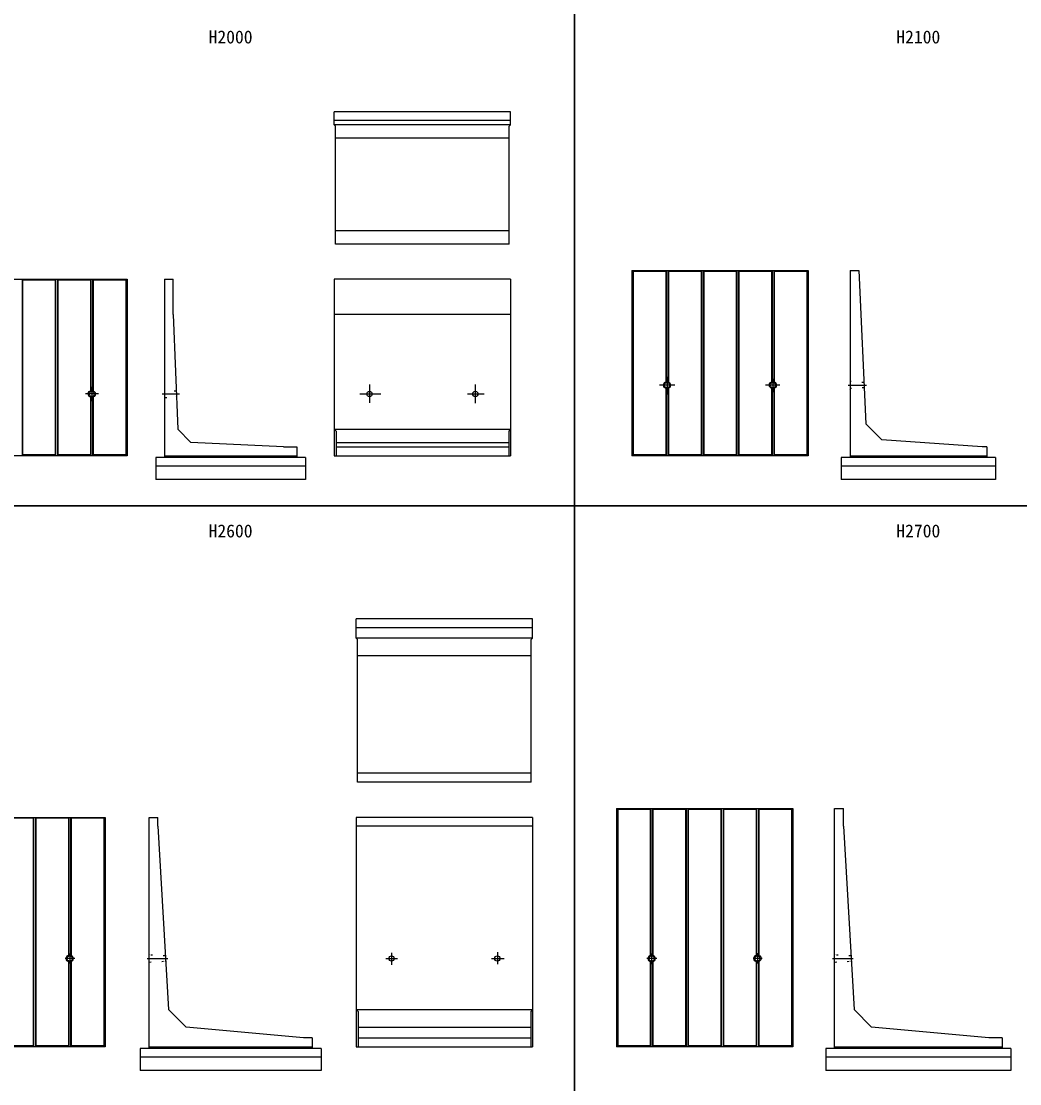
# Model space of a CAD drawing. Units: millimetres, scale not verified. Extents: x -67200 to 67200, y -23760 to 23760.
# Drawn here: x -40210 to -28885, y -1245 to 10800 of the extents above; entities that cross this region are included whole.
import ezdxf
from ezdxf.enums import TextEntityAlignment as Align

# ---------------------------------------------------------------- set-up
doc = ezdxf.new("R2010")
doc.units = ezdxf.units.MM
doc.header["$LTSCALE"] = 80
doc.linetypes.add('CHAIN1', pattern=[8, 5, -1, 1, -1])
doc.linetypes.add('DOTTED', pattern=[1.75, 0.25, -1.5])
for name, color, linetype, lineweight in [('0-0_CENTER', 7, 'CHAIN1', 25), ('0-4_HYO', 3, 'Continuous', 25), ('0-6_OUTLINE', 1, 'Continuous', 25), ('0-7_OUTLINE2', 4, 'DOTTED', 25), ('0-8_TXT', 7, 'Continuous', 25)]:
    doc.layers.add(name, color=color, linetype=linetype, lineweight=lineweight)
doc.styles.add('ＭＳ ゴシック', font='')
doc.styles.get('ＭＳ ゴシック').set_extended_font_data('MS Gothic')

msp = doc.modelspace()

# ---------------------------------------------------------------- linework, layer by layer
at = {"layer": '0-0_CENTER'}
for p, q in [((-32885.07, 6767.77), (-32885.07, 6569.63)), ((-31685.07, 6747.79), (-31685.07, 6593.64)), ((-39410.07, 6656.36), (-39410.07, 6494.06)), ((-36260.07, 6683.46), (-36260.07, 6475.41)), ((-35060.07, 6683.46), (-35060.07, 6469.63)), ((-32797.79, 6675.13), (-32972.38, 6675.13)), ((-31606.88, 6675.13), (-31769.7, 6675.13)), ((-30832.12, 6675.13), (-30622.6, 6675.13)), ((-39333.47, 6575.13), (-39481.28, 6575.13)), ((-38610.83, 6575.13), (-38413.92, 6575.13)), ((-36368.32, 6575.13), (-36133.29, 6575.13)), ((-35148.86, 6575.13), (-34958.14, 6575.13)), ((-34810.07, 248.02), (-34810.07, 110.97)), ((-39604.08, 175.13), (-39713.56, 175.13)), ((-39660.07, 230.19), (-39660.07, 118.25)), ((-38782.74, 175.13), (-38548.62, 175.13)), ((-36074.54, 175.13), (-35943.87, 175.13)), ((-36010.07, 238.7), (-36010.07, 104.43)), ((-34877.86, 175.13), (-34734.26, 175.13)), ((-33002.61, 175.13), (-33114.82, 175.13)), ((-33060.07, 232.84), (-33060.07, 111.77)), ((-31807.48, 175.13), (-31910.03, 175.13)), ((-31860.07, 234.25), (-31860.07, 117.83)), ((-31007.74, 175.13), (-30773.62, 175.13))]:
    msp.add_line(p, q, dxfattribs=at)
at = {"layer": '0-4_HYO'}
for points in [[(-41735.07, 5305.13), (-33935.07, 5305.13), (-33935.07, 10905.13), (-41735.07, 10905.13)], [(-33935.07, 5305.13), (-26135.07, 5305.13), (-26135.07, 10905.13), (-33935.07, 10905.13)], [(-41735.07, -1394.87), (-33935.07, -1394.87), (-33935.07, 5305.13), (-41735.07, 5305.13)], [(-33935.07, -1394.87), (-26135.07, -1394.87), (-26135.07, 5305.13), (-33935.07, 5305.13)]]:
    msp.add_lwpolyline(points, close=True, dxfattribs=at)
at = {"layer": '0-6_OUTLINE'}
for p, q in [((-34660.07, 9775.13), (-36660.07, 9775.13)), ((-34660.07, 9625.13), (-34660.07, 9775.13)), ((-34660.07, 9675.13), (-36660.07, 9675.13)), ((-34660.07, 9625.13), (-36660.07, 9625.13)), ((-34660.07, 9625.13), (-34675.07, 9610.13)), ((-34675.07, 8275.13), (-34675.07, 9610.13)), ((-34675.07, 9475.13), (-36645.07, 9475.13)), ((-34675.07, 8425.13), (-36645.07, 8425.13)), ((-34675.07, 8275.13), (-36645.07, 8275.13)), ((-33285.07, 7975.13), (-33285.07, 5875.13)), ((-33285.07, 7975.13), (-31285.07, 7975.13)), ((-32900.07, 7965.13), (-32895.07, 7975.13)), ((-32900.07, 7965.13), (-32900.07, 6712.21)), ((-32895.07, 7975.13), (-32895.07, 6713.86)), ((-32875.07, 7975.13), (-32875.07, 6713.86)), ((-32870.07, 7965.13), (-32875.07, 7975.13)), ((-32500.07, 7965.13), (-32495.07, 7975.13)), ((-32500.07, 7965.13), (-32500.07, 5885.13)), ((-32495.07, 7975.13), (-32495.07, 5875.13)), ((-32475.07, 7975.13), (-32475.07, 5875.13)), ((-32470.07, 7965.13), (-32475.07, 7975.13)), ((-32100.07, 7965.13), (-32095.07, 7975.13)), ((-32100.07, 7965.13), (-32100.07, 5885.13)), ((-32095.07, 7975.13), (-32095.07, 5875.13)), ((-32075.07, 7975.13), (-32075.07, 5875.13)), ((-32070.07, 7965.13), (-32075.07, 7975.13)), ((-31700.07, 7965.13), (-31695.07, 7975.13)), ((-31700.07, 7965.13), (-31700.07, 6712.21)), ((-31695.07, 7975.13), (-31695.07, 6713.86)), ((-31675.07, 7975.13), (-31675.07, 6713.86)), ((-31670.07, 7965.13), (-31675.07, 7975.13)), ((-31300.07, 7965.13), (-31300.07, 5885.13)), ((-31285.07, 7975.13), (-31285.07, 5875.13)), ((-30810.07, 7975.13), (-30810.07, 5855.13)), ((-30810.07, 7975.13), (-30710.07, 7975.13)), ((-30710.07, 7975.13), (-30630.07, 6235.13)), ((-41010.07, 7875.13), (-39010.07, 7875.13)), ((-39825.07, 7865.13), (-40195.07, 7865.13)), ((-40195.07, 7865.13), (-40195.07, 5885.13)), ((-39825.07, 7865.13), (-39820.07, 7875.13)), ((-39825.07, 7865.13), (-39825.07, 5885.13)), ((-39820.07, 7875.13), (-39820.07, 5875.13)), ((-39425.07, 7865.13), (-39795.07, 7865.13)), ((-39795.07, 7865.13), (-39795.07, 5885.13)), ((-39425.07, 7865.13), (-39420.07, 7875.13)), ((-39425.07, 7865.13), (-39425.07, 6612.21)), ((-39420.07, 7875.13), (-39420.07, 6613.86)), ((-39400.07, 7875.13), (-39400.07, 6613.86)), ((-39395.07, 7865.13), (-39395.07, 6612.21)), ((-39025.07, 7865.13), (-39020.07, 7875.13)), ((-39025.07, 7865.13), (-39025.07, 5885.13)), ((-39020.07, 7875.13), (-39020.07, 5875.13)), ((-39010.07, 7875.13), (-39010.07, 5875.13)), ((-38585.07, 7875.13), (-38485.07, 7875.13)), ((-38585.07, 7875.13), (-38585.07, 5855.13)), ((-38485.07, 7475.13), (-38485.07, 7875.13)), ((-34660.07, 7875.13), (-36660.07, 7875.13)), ((-36660.07, 7875.13), (-36660.07, 5875.13)), ((-34660.07, 7875.13), (-34660.07, 5875.13)), ((-38485.07, 7475.13), (-38435.07, 6175.13)), ((-34660.07, 7475.13), (-36660.07, 7475.13)), ((-32900.07, 6638.05), (-32900.07, 5885.13)), ((-32895.07, 6636.4), (-32895.07, 5875.13)), ((-32875.07, 6636.4), (-32875.07, 5875.13)), ((-32870.07, 6638.05), (-32870.07, 5885.13)), ((-31700.07, 6638.05), (-31700.07, 5885.13)), ((-31695.07, 6636.4), (-31695.07, 5875.13)), ((-31675.07, 6636.4), (-31675.07, 5875.13)), ((-31670.07, 6638.05), (-31670.07, 5885.13)), ((-39425.07, 6538.05), (-39425.07, 5885.13)), ((-39420.07, 6536.4), (-39420.07, 5875.13)), ((-39400.07, 6536.4), (-39400.07, 5875.13)), ((-39395.07, 6538.05), (-39395.07, 5885.13)), ((-38435.07, 6175.13), (-38285.07, 6025.13)), ((-36660.07, 6175.13), (-34660.07, 6175.13)), ((-36640.07, 6155.13), (-36660.07, 6175.13)), ((-36640.07, 6155.13), (-36640.07, 5875.13)), ((-34660.07, 6175.13), (-34680.07, 6155.13)), ((-34680.07, 6155.13), (-34680.07, 5875.13)), ((-37235.07, 5975.61), (-38285.07, 6025.13)), ((-36640.07, 6025.13), (-34680.07, 6025.13)), ((-37235.07, 5975.61), (-37085.07, 5975.61)), ((-37085.07, 5975.61), (-37085.07, 5855.13)), ((-36640.07, 5975.13), (-34680.07, 5975.13)), ((-29260.07, 5975.13), (-29310.07, 5975.13)), ((-29260.07, 5975.13), (-29260.07, 5855.13)), ((-39010.07, 5875.13), (-41010.07, 5875.13)), ((-40200.07, 5875.13), (-40195.07, 5885.13)), ((-39800.07, 5875.13), (-39795.07, 5885.13)), ((-39395.07, 5885.13), (-39400.07, 5875.13)), ((-39025.07, 5885.13), (-39395.07, 5885.13)), ((-39020.07, 5875.13), (-39025.07, 5885.13)), ((-38585.07, 5875.13), (-37085.07, 5875.13)), ((-36985.07, 5855.13), (-36985.07, 5605.13)), ((-36660.07, 5875.13), (-34660.07, 5875.13)), ((-31285.07, 5875.13), (-33285.07, 5875.13)), ((-32875.07, 5875.13), (-32870.07, 5885.13)), ((-32475.07, 5875.13), (-32470.07, 5885.13)), ((-32075.07, 5875.13), (-32070.07, 5885.13)), ((-30810.07, 5875.13), (-29260.07, 5875.13)), ((-29160.07, 5855.13), (-29160.07, 5605.13)), ((-36985.07, 5755.13), (-38685.07, 5755.13)), ((-29160.07, 5755.13), (-30910.07, 5755.13)), ((-36985.07, 5605.13), (-38685.07, 5605.13)), ((-29160.07, 5605.13), (-30910.07, 5605.13)), ((-34410.07, 4025.13), (-36410.07, 4025.13)), ((-34410.07, 3805.13), (-34410.07, 4025.13)), ((-34410.07, 3925.13), (-36410.07, 3925.13)), ((-34410.07, 3805.13), (-36410.07, 3805.13)), ((-34410.07, 3805.13), (-34425.07, 3790.13)), ((-34425.07, 2175.13), (-34425.07, 3790.13)), ((-34425.07, 3605.13), (-36395.07, 3605.13)), ((-34425.07, 2275.13), (-36395.07, 2275.13)), ((-34425.07, 2175.13), (-36395.07, 2175.13)), ((-33460.07, 1875.13), (-31460.07, 1875.13)), ((-33460.07, 1875.13), (-33460.07, -824.87)), ((-33450.07, 1875.13), (-33450.07, -824.87)), ((-33445.07, 1865.13), (-33450.07, 1875.13)), ((-33075.07, 1865.13), (-33070.07, 1875.13)), ((-33075.07, 1865.13), (-33075.07, 212.21)), ((-33070.07, 1875.13), (-33070.07, 213.86)), ((-33050.07, 1875.13), (-33050.07, 213.86)), ((-33045.07, 1865.13), (-33050.07, 1875.13)), ((-32675.07, 1865.13), (-32670.07, 1875.13)), ((-32675.07, 1865.13), (-32675.07, -814.87)), ((-32670.07, 1875.13), (-32670.07, -824.87)), ((-32650.07, 1875.13), (-32650.07, -824.87)), ((-32645.07, 1865.13), (-32650.07, 1875.13)), ((-32275.07, 1865.13), (-32270.07, 1875.13)), ((-32275.07, 1865.13), (-32275.07, -814.87)), ((-32270.07, 1875.13), (-32270.07, -824.87)), ((-32250.07, 1875.13), (-32250.07, -824.87)), ((-32245.07, 1865.13), (-32250.07, 1875.13)), ((-31875.07, 1865.13), (-31870.07, 1875.13)), ((-31875.07, 1865.13), (-31875.07, 212.21)), ((-31870.07, 1875.13), (-31870.07, 213.86)), ((-31850.07, 1875.13), (-31850.07, 213.86)), ((-31845.07, 1865.13), (-31850.07, 1875.13)), ((-31475.07, 1865.13), (-31470.07, 1875.13)), ((-31475.07, 1865.13), (-31475.07, -814.87)), ((-31470.07, 1875.13), (-31470.07, -824.87)), ((-31460.07, 1875.13), (-31460.07, -824.87)), ((-30985.07, 1875.13), (-30885.07, 1875.13)), ((-30985.07, -844.87), (-30985.07, 1875.13)), ((-30885.07, 1675.13), (-30885.07, 1875.13)), ((-41260.07, 1775.13), (-39260.07, 1775.13)), ((-40075.07, 1765.13), (-40070.07, 1775.13)), ((-40075.07, 1765.13), (-40075.07, -814.87)), ((-40070.07, 1775.13), (-40070.07, -824.87)), ((-40050.07, 1775.13), (-40050.07, -824.87)), ((-40045.07, 1765.13), (-40050.07, 1775.13)), ((-39675.07, 1765.13), (-39670.07, 1775.13)), ((-39675.07, 1765.13), (-39675.07, 212.21)), ((-39670.07, 1775.13), (-39670.07, 213.86)), ((-39650.07, 1775.13), (-39650.07, 213.86)), ((-39645.07, 1765.13), (-39650.07, 1775.13)), ((-39275.07, 1765.13), (-39270.07, 1775.13)), ((-39275.07, 1765.13), (-39275.07, -814.87)), ((-39270.07, 1775.13), (-39270.07, -824.87)), ((-38760.07, 1775.13), (-38660.07, 1775.13)), ((-38760.07, -844.87), (-38760.07, 1775.13)), ((-38660.07, 1675.13), (-38660.07, 1775.13)), ((-34410.07, 1775.13), (-36410.07, 1775.13)), ((-34410.07, 1775.13), (-34410.07, -824.87)), ((-38660.07, 1675.13), (-38540.07, -404.87)), ((-34410.07, 1675.13), (-36410.07, 1675.13)), ((-30885.07, 1675.13), (-30765.07, -404.87)), ((-39675.07, 138.05), (-39675.07, -814.87)), ((-39670.07, 136.4), (-39670.07, -824.87)), ((-39650.07, 136.4), (-39650.07, -824.87)), ((-39645.07, 138.05), (-39645.07, -814.87)), ((-33075.07, 138.05), (-33075.07, -814.87)), ((-33070.07, 136.4), (-33070.07, -824.87)), ((-33050.07, 136.4), (-33050.07, -824.87)), ((-33045.07, 138.05), (-33045.07, -814.87)), ((-31875.07, 138.05), (-31875.07, -814.87)), ((-31870.07, 136.4), (-31870.07, -824.87)), ((-31850.07, 136.4), (-31850.07, -824.87)), ((-31845.07, 138.05), (-31845.07, -814.87)), ((-36410.07, -404.87), (-34410.07, -404.87)), ((-36390.07, -424.87), (-36410.07, -404.87)), ((-36390.07, -424.87), (-36390.07, -824.87)), ((-34410.07, -404.87), (-34430.07, -424.87)), ((-34430.07, -424.87), (-34430.07, -824.87)), ((-36390.07, -604.87), (-34430.07, -604.87)), ((-40050.07, -824.87), (-40045.07, -814.87)), ((-39645.07, -814.87), (-39650.07, -824.87)), ((-39275.07, -814.87), (-39645.07, -814.87)), ((-39270.07, -824.87), (-39275.07, -814.87)), ((-38760.07, -824.87), (-36910.07, -824.87)), ((-36910.07, -724.87), (-37010.07, -724.87)), ((-36910.07, -724.87), (-36910.07, -844.87)), ((-36390.07, -724.87), (-34430.07, -724.87)), ((-31460.07, -824.87), (-33460.07, -824.87)), ((-33050.07, -824.87), (-33045.07, -814.87)), ((-32650.07, -824.87), (-32645.07, -814.87)), ((-32250.07, -824.87), (-32245.07, -814.87)), ((-31845.07, -814.87), (-31850.07, -824.87)), ((-31475.07, -814.87), (-31845.07, -814.87)), ((-31470.07, -824.87), (-31475.07, -814.87)), ((-30985.07, -824.87), (-29085.07, -824.87)), ((-29085.07, -724.87), (-29235.07, -724.87)), ((-29085.07, -724.87), (-29085.07, -844.87)), ((-36810.07, -944.87), (-38860.07, -944.87)), ((-36810.07, -844.87), (-36810.07, -1094.87)), ((-28985.07, -944.87), (-31085.07, -944.87)), ((-28985.07, -844.87), (-28985.07, -1094.87)), ((-36810.07, -1094.87), (-38860.07, -1094.87)), ((-28985.07, -1094.87), (-31085.07, -1094.87))]:
    msp.add_line(p, q, dxfattribs=at)
for points in [[(-36645.07, 8275.13), (-36645.07, 9610.13), (-36660.07, 9625.13), (-36660.07, 9775.13)], [(-33270.07, 7965.13), (-33275.07, 7975.13), (-33275.07, 5875.13)], [(-32900.07, 7965.13), (-33270.07, 7965.13), (-33270.07, 5885.13)], [(-32500.07, 7965.13), (-32870.07, 7965.13), (-32870.07, 6712.21)], [(-32100.07, 7965.13), (-32470.07, 7965.13), (-32470.07, 5885.13)], [(-31700.07, 7965.13), (-32070.07, 7965.13), (-32070.07, 5885.13)], [(-31300.07, 7965.13), (-31670.07, 7965.13), (-31670.07, 6712.21)], [(-31300.07, 7965.13), (-31295.07, 7975.13), (-31295.07, 5875.13)], [(-40195.07, 7865.13), (-40200.07, 7875.13), (-40200.07, 5875.13)], [(-39795.07, 7865.13), (-39800.07, 7875.13), (-39800.07, 5875.13)], [(-39025.07, 7865.13), (-39395.07, 7865.13), (-39400.07, 7875.13)], [(-29310.07, 5975.13), (-30450.07, 6055.13), (-30630.07, 6235.13)], [(-39820.07, 5875.13), (-39825.07, 5885.13), (-40195.07, 5885.13)], [(-39420.07, 5875.13), (-39425.07, 5885.13), (-39795.07, 5885.13)], [(-36985.07, 5855.13), (-38685.07, 5855.13), (-38685.07, 5605.13)], [(-32895.07, 5875.13), (-32900.07, 5885.13), (-33270.07, 5885.13), (-33275.07, 5875.13)], [(-32495.07, 5875.13), (-32500.07, 5885.13), (-32870.07, 5885.13)], [(-32095.07, 5875.13), (-32100.07, 5885.13), (-32470.07, 5885.13)], [(-31695.07, 5875.13), (-31700.07, 5885.13), (-32070.07, 5885.13)], [(-31295.07, 5875.13), (-31300.07, 5885.13), (-31670.07, 5885.13), (-31675.07, 5875.13)], [(-29160.07, 5855.13), (-30910.07, 5855.13), (-30910.07, 5605.13)], [(-36395.07, 2175.13), (-36395.07, 3790.13), (-36410.07, 3805.13), (-36410.07, 4025.13)], [(-33075.07, 1865.13), (-33445.07, 1865.13), (-33445.07, -814.87)], [(-32675.07, 1865.13), (-33045.07, 1865.13), (-33045.07, 212.21)], [(-32275.07, 1865.13), (-32645.07, 1865.13), (-32645.07, -814.87)], [(-31875.07, 1865.13), (-32245.07, 1865.13), (-32245.07, -814.87)], [(-31475.07, 1865.13), (-31845.07, 1865.13), (-31845.07, 212.21)], [(-39260.07, 1775.13), (-39260.07, -824.87), (-41260.07, -824.87)], [(-40075.07, 1765.13), (-40445.07, 1765.13), (-40445.07, -814.87)], [(-39675.07, 1765.13), (-40045.07, 1765.13), (-40045.07, -814.87)], [(-39275.07, 1765.13), (-39645.07, 1765.13), (-39645.07, 212.21)], [(-36410.07, 1775.13), (-36410.07, -824.87), (-34410.07, -824.87)], [(-37010.07, -724.87), (-38340.07, -604.87), (-38540.07, -404.87)], [(-29235.07, -724.87), (-30565.07, -604.87), (-30765.07, -404.87)], [(-40070.07, -824.87), (-40075.07, -814.87), (-40445.07, -814.87)], [(-39670.07, -824.87), (-39675.07, -814.87), (-40045.07, -814.87)], [(-33070.07, -824.87), (-33075.07, -814.87), (-33445.07, -814.87), (-33450.07, -824.87)], [(-32670.07, -824.87), (-32675.07, -814.87), (-33045.07, -814.87)], [(-32270.07, -824.87), (-32275.07, -814.87), (-32645.07, -814.87)], [(-31870.07, -824.87), (-31875.07, -814.87), (-32245.07, -814.87)], [(-36810.07, -844.87), (-38860.07, -844.87), (-38860.07, -1094.87)], [(-28985.07, -844.87), (-31085.07, -844.87), (-31085.07, -1094.87)]]:
    msp.add_lwpolyline(points, dxfattribs=at)
for centre, radius in [((-32885.07, 6675.13), 40), ((-32885.07, 6675.13), 30), ((-31685.07, 6675.13), 40), ((-31685.07, 6675.13), 30), ((-39410.07, 6575.13), 40), ((-39410.07, 6575.13), 30), ((-36260.07, 6575.13), 30), ((-35060.07, 6575.13), 30), ((-39660.07, 175.13), 40), ((-39660.07, 175.13), 30), ((-36010.07, 175.13), 30), ((-34810.07, 175.13), 30), ((-33060.07, 175.13), 40), ((-33060.07, 175.13), 30), ((-31860.07, 175.13), 40), ((-31860.07, 175.13), 30)]:
    msp.add_circle(centre, radius, dxfattribs=at)
at = {"layer": '0-7_OUTLINE2'}
for p, q in [((-30805.57, 6715.13), (-30810.07, 6719.63)), ((-30810.07, 6630.63), (-30805.57, 6635.13)), ((-38580.57, 6615.13), (-38585.07, 6619.63)), ((-38585.07, 6530.63), (-38580.57, 6535.13)), ((-38580.57, 6535.13), (-38453.81, 6545.13)), ((-38453.81, 6545.13), (-38449.13, 6540.63)), ((-38755.57, 215.13), (-38760.07, 219.63)), ((-38760.07, 130.63), (-38755.57, 135.13)), ((-38579.77, 205.13), (-38755.57, 215.13)), ((-38755.57, 135.13), (-38576.31, 145.13)), ((-38575.52, 209.63), (-38579.77, 205.13)), ((-38571.54, 140.63), (-38576.31, 145.13)), ((-30980.57, 215.13), (-30985.07, 219.63)), ((-30985.07, 130.63), (-30980.57, 135.13)), ((-30804.77, 205.13), (-30980.57, 215.13)), ((-30980.57, 135.13), (-30801.31, 145.13)), ((-30800.52, 209.63), (-30804.77, 205.13)), ((-30796.54, 140.63), (-30801.31, 145.13))]:
    msp.add_line(p, q, dxfattribs=at)
for points in [[(-30651.89, 6709.63), (-30656.19, 6705.13), (-30805.57, 6715.13)], [(-30648.72, 6640.63), (-30653.43, 6645.13), (-30805.57, 6635.13)], [(-38451.78, 6609.63), (-38456.11, 6605.13), (-38580.57, 6615.13)]]:
    msp.add_lwpolyline(points, dxfattribs=at)

# ---------------------------------------------------------------- texts
at = {"layer": '0-8_TXT', "style": 'ＭＳ ゴシック'}
for s, p in [('H2000', (-38085.07, 10505.13)), ('H2100', (-30285.07, 10505.13)), ('H2600', (-38085.07, 4905.13)), ('H2700', (-30285.07, 4905.13))]:
    msp.add_text(s, height=146.6, dxfattribs=at).set_placement(p, align=Align.BOTTOM_LEFT)

doc.saveas('drawing.dxf')
